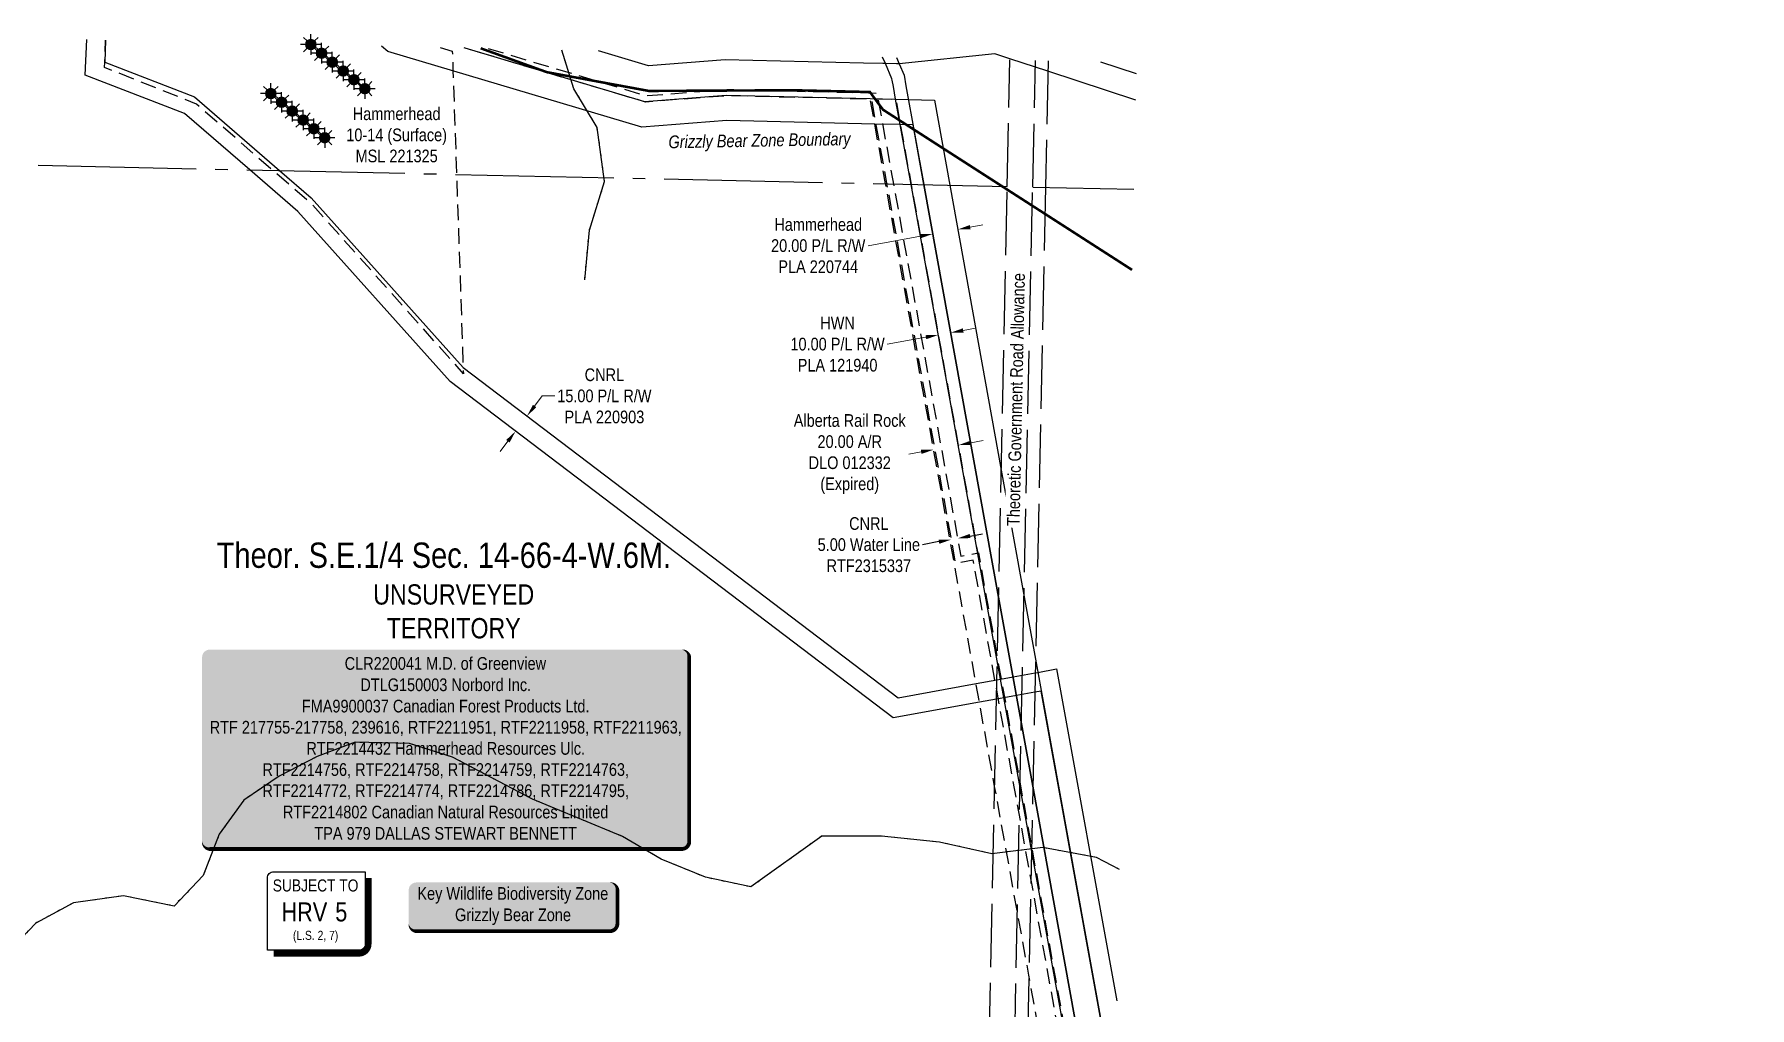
# Model space of a CAD drawing. Extents: x 402981 to 415543, y 6059617 to 6063944.
# Drawn here: x 403968 to 405324, y 6063160 to 6063929 of the extents above; entities that cross this region are included whole.
import ezdxf
from ezdxf.enums import TextEntityAlignment as Align

# ---------------------------------------------------------------- set-up
doc = ezdxf.new("R2010")
doc.units = 0
doc.header["$LTSCALE"] = 5
doc.header["$PDMODE"] = 34
doc.header["$PDSIZE"] = 5
for name, pattern in [('DASHDOT2', [12.7, 6.35, -3.175, 0, -3.175]), ('foc-ACCESSROAD', [3.75, 2.5, -1.25]), ('foc-QUARTERLINE', [33, 25, -3, 2, -3]), ('foc-UNSURVEYED', [12.5, 10, -2.5]), ('foc-WHEELTRACKS', [2, 0.4, -1.6])]:
    doc.linetypes.add(name, pattern=pattern)
doc.layers.get('Defpoints').update_dxf_attribs({"color": 9})
for name, color, linetype in [('AS-SURFACE IMPACT', 7, 'Continuous'), ('AS-WILDLIFE', 131, 'DASHDOT2'), ('AS-WILDLIFE-BLOCK', 131, 'Continuous'), ('C-SYMBOL', 7, 'Continuous'), ('CG-NOTES', 7, 'Continuous'), ('CTW', 7, 'Continuous'), ('F-AR', 190, 'foc-ACCESSROAD'), ('F-RW', 190, 'Continuous'), ('F-WS', 190, 'foc-ACCESSROAD'), ('F-WS-S', 190, 'Continuous'), ('L-QSEC', 8, 'foc-QUARTERLINE'), ('L-ROAD-T', 7, 'Continuous'), ('L-UNS-T', 3, 'Continuous'), ('L-USEC', 7, 'foc-UNSURVEYED'), ('P-TEMP-BLUE', 160, 'Continuous'), ('T-WATER-P3', 160, 'foc-WHEELTRACKS')]:
    doc.layers.add(name, color=color, linetype=linetype)
for name, color, linetype, lineweight in [('F-AR-T', 190, 'Continuous', 9), ('F-RW-T', 190, 'Continuous', 9), ('F-WS-T', 190, 'Continuous', 9)]:
    doc.layers.add(name, color=color, linetype=linetype, lineweight=lineweight)
doc.styles.add('175L', font='ARIALN.TTF', dxfattribs={"height": 20})
doc.styles.add('240', font='ARIALN.TTF', dxfattribs={"height": 30})
doc.styles.add('80', font='ARIALN.TTF', dxfattribs={"height": 10})
doc.styles.add('80CG', font='ARIALN.TTF', dxfattribs={"height": 10})
doc.styles.add('80L', font='ARIALN.TTF', dxfattribs={"height": 10})
doc.styles.add('foc-LtypeFont', font='ARIALN.TTF', dxfattribs={"height": 7.35})
doc.styles.add('HRV', font='ARIALN.TTF', dxfattribs={"height": 3})
doc.linetypes.add('foc-TOPO-flowdirection-NOLINE', pattern='A,0,[">",foc-LtypeFont,S=0.3,R=0,X=0,Y=-0.945],-20,[">",foc-LtypeFont,S=0.3,R=0,X=0,Y=-0.945],0', length=20)
doc.dimstyles.new('Compass 5 000', dxfattribs={"dimscale": 5, "dimtxt": 9, "dimasz": 2, "dimexe": 0.2, "dimexo": 0.0625, "dimgap": 0.5, "dimtad": 0, "dimtih": 1, "dimtoh": 1, "dimzin": 0, "dimdsep": 46, "dimtxsty": '80CG', "dimcen": 0.1, "dimse1": 1, "dimse2": 1, "dimclrd": 256, "dimclrt": 256, "dimaunit": 1, "dimadec": 4, "dimazin": 0, "dimtfac": 0.06, "dimtofl": 0, "dimtmove": 0, "dimatfit": 1, "dimfxl": 0.2, "dimtolj": 1, "dimtzin": 0, "dimlwd": -1, "dimarcsym": 0})

# ---------------------------------------------------------------- blocks, each defined once
blk = doc.blocks.new('*D593')
at = {"layer": 'Defpoints', "color": 0, "transparency": 16777216}
for p in [(404682.4, 6063691.4), (404682.6, 6063690.4), (404692.4, 6063692.1)]:
    blk.add_point(p, dxfattribs=at)
at = {"layer": 'F-RW-T', "transparency": 16777216}
for p, q in [((404702.1, 6063694.9), (404711.9, 6063696.7)), ((404672.6, 6063689.6), (404641.9, 6063684.1))]:
    blk.add_line(p, q, dxfattribs=at)
for points in [[(404701.8, 6063696.6), (404702.4, 6063693.3), (404692.3, 6063693.2)], [(404672.3, 6063691.2), (404672.9, 6063688), (404682.4, 6063691.4)]]:
    blk.add_solid(points, dxfattribs=at)
at = {"layer": 'F-RW-T', "transparency": 16777216, "insert": (404602.8, 6063684.1), "char_height": 10, "attachment_point": 5, "style": '80CG'}
blk.add_mtext('\\A1;HWN\\P10.00 P/L R/W\\PPLA 121940', dxfattribs=at)
blk = doc.blocks.new('*D637')
at = {"layer": 'Defpoints', "color": 0, "transparency": 16777216}
for p in [(404697.4, 6063777), (404677.7, 6063773.4), (404678.1, 6063771.2)]:
    blk.add_point(p, dxfattribs=at)
at = {"layer": 'F-RW-T', "transparency": 16777216}
for p, q in [((404707.6, 6063776.5), (404717.5, 6063778.3)), ((404668.3, 6063769.4), (404627, 6063761.9))]:
    blk.add_line(p, q, dxfattribs=at)
for points in [[(404707.3, 6063778.2), (404707.9, 6063774.9), (404697.8, 6063774.7)], [(404668, 6063771), (404668.6, 6063767.8), (404678.1, 6063771.2)]]:
    blk.add_solid(points, dxfattribs=at)
at = {"layer": 'F-RW-T', "transparency": 16777216, "insert": (404587.5, 6063761.9), "char_height": 10, "attachment_point": 5, "style": '80CG'}
blk.add_mtext('\\A1;Hammerhead\\P20.00 P/L R/W\\PPLA 220744', dxfattribs=at)
blk = doc.blocks.new('*D642')
at = {"layer": 'Defpoints', "color": 0, "transparency": 16777216}
for p in [(404350.4, 6063632.5), (404357.3, 6063627.3), (404341.4, 6063620.6)]:
    blk.add_point(p, dxfattribs=at)
at = {"layer": 'F-RW-T', "transparency": 16777216}
for p, q in [((404363.4, 6063635.2), (404369.4, 6063643.2)), ((404369.4, 6063643.2), (404379.4, 6063643.2)), ((404342.2, 6063607.4), (404336.2, 6063599.4))]:
    blk.add_line(p, q, dxfattribs=at)
for points in [[(404362.1, 6063636.2), (404364.7, 6063634.2), (404357.3, 6063627.3)], [(404340.9, 6063608.4), (404343.6, 6063606.4), (404348.3, 6063615.3)]]:
    blk.add_solid(points, dxfattribs=at)
at = {"layer": 'F-RW-T', "transparency": 16777216, "insert": (404418.5, 6063643.2), "char_height": 10, "attachment_point": 5, "style": '80CG'}
blk.add_mtext('\\A1;CNRL\\P15.00 P/L R/W\\PPLA 220903', dxfattribs=at)
blk = doc.blocks.new('*D655')
at = {"layer": 'Defpoints', "color": 0, "transparency": 16777216}
for p in [(404015.3, 6063076.6), (404030.3, 6063074.8), (404013.6, 6063061.7)]:
    blk.add_point(p, dxfattribs=at)
at = {"layer": 'F-RW-T', "transparency": 16777216}
for p, q in [((404031.4, 6063084.8), (404036.1, 6063125.7)), ((404036.1, 6063125.7), (404046.1, 6063125.7)), ((404027.5, 6063050), (404026.3, 6063040.1))]:
    blk.add_line(p, q, dxfattribs=at)
for points in [[(404029.8, 6063085), (404033.1, 6063084.6), (404030.3, 6063074.8)], [(404025.8, 6063050.2), (404029.1, 6063049.8), (404028.6, 6063060)]]:
    blk.add_solid(points, dxfattribs=at)
at = {"layer": 'F-RW-T', "transparency": 16777216, "insert": (404085.2, 6063125.7), "char_height": 10, "attachment_point": 5, "style": '80CG'}
blk.add_mtext('\\A1;CNRL\\P15.00 P/L R/W\\PPLA 940124', dxfattribs=at)
blk = doc.blocks.new('*U676')
h = blk.add_hatch(color=255)
edge = h.paths.add_edge_path()
edge.add_line((-186.5, -79.5), (186.5, -79.5))
edge.add_arc((186.5, -73.5), 6, 270, 360)
edge.add_line((192.5, -73.5), (192.5, 72))
edge.add_arc((186.5, 72), 6, 0, 90)
edge.add_line((186.5, 78), (-186.5, 78))
edge.add_arc((-186.5, 72), 6, 90, 180)
edge.add_line((-192.5, 72), (-192.5, -73.5))
edge.add_arc((-186.5, -73.5), 6, 180, 270)
at = {"color": 44, "flags": 128}
blk.add_lwpolyline([(-186.5, -79.5, 3, 3, 0), (186.5, -79.5, 3, 3, 0.414214), (192.5, -73.5, 3, 3, 0), (192.5, 72, 3, 0, 0.414214), (186.5, 78, 0, 0, 0), (-186.5, 78, 0, 0, 0.414214), (-192.5, 72, 0, 0, 0), (-192.5, -73.5, 0, 3, 0.414214)], format="xyseb", close=True, dxfattribs=at)
at = {"color": 44, "style": '80'}
blk.add_attdef('ENTER_TEXT_001', (-36, -5), '', height=10, dxfattribs=at)
blk = doc.blocks.new('*D671')
at = {"layer": 'Defpoints', "color": 0, "transparency": 16777216}
for p in [(404677.8, 6063606.3), (404678.8, 6063600.8), (404697.2, 6063609.8)]:
    blk.add_point(p, dxfattribs=at)
at = {"layer": 'F-AR-T', "transparency": 16777216}
for p, q in [((404708, 6063606.1), (404717.9, 6063607.9)), ((404668.9, 6063599), (404659.1, 6063597.3))]:
    blk.add_line(p, q, dxfattribs=at)
for points in [[(404668.6, 6063600.7), (404669.2, 6063597.4), (404678.8, 6063600.8)], [(404707.7, 6063607.8), (404708.3, 6063604.5), (404698.2, 6063604.3)]]:
    blk.add_solid(points, dxfattribs=at)
at = {"layer": 'F-AR-T', "transparency": 16777216, "insert": (404612.4, 6063597.3), "char_height": 10, "attachment_point": 5, "style": '80CG'}
blk.add_mtext('\\A1;Alberta Rail Rock\\P20.00 A/R\\PDLO 012332\\P(Expired)', dxfattribs=at)
blk = doc.blocks.new('*U687')
h = blk.add_hatch(color=255)
edge = h.paths.add_edge_path()
edge.add_line((-76.5, -20), (76.5, -20))
edge.add_arc((76.5, -14), 6, 270, 360)
edge.add_line((82.5, -14), (82.5, 12.5))
edge.add_arc((76.5, 12.5), 6, 0, 90)
edge.add_line((76.5, 18.5), (-76.5, 18.5))
edge.add_arc((-76.5, 12.5), 6, 90, 180)
edge.add_line((-82.5, 12.5), (-82.5, -14))
edge.add_arc((-76.5, -14), 6, 180, 270)
at = {"color": 131, "flags": 128}
blk.add_lwpolyline([(-76.5, -20, 3, 3, 0), (76.5, -20, 3, 3, 0.414214), (82.5, -14, 3, 3, 0), (82.5, 12.5, 3, 0, 0.414214), (76.5, 18.5, 0, 0, 0), (-76.5, 18.5, 0, 0, 0.414214), (-82.5, 12.5, 0, 0, 0), (-82.5, -14, 0, 3, 0.414214)], format="xyseb", close=True, dxfattribs=at)
at = {"color": 131, "style": '80'}
blk.add_attdef('ENTER_TEXT_001', (-36, -5), '', height=10, dxfattribs=at)
blk = doc.blocks.new('HRV')
blk.add_lwpolyline([(-35.1, 31.6), (37.2, 31.6), (37.2, -25.5, -0.414214), (32.2, -30.5), (-40.1, -30.5), (-40.1, 26.6, -0.414214)], format="xyb", close=True)
at = {"const_width": 5, "flags": 128}
blk.add_lwpolyline([(-35.1, -33), (32.2, -33, 0.414214), (39.7, -25.5), (39.7, 26.6)], format="xyb", dxfattribs=at)
at = {"style": '80L'}
blk.add_text('SUBJECT TO', height=9.5, dxfattribs=at).set_placement((-2, 13.1), align=Align.BOTTOM_CENTER)
blk.add_attdef('(N.W.1/4 00)', text='', height=7.12, dxfattribs=at).set_placement((-2, -24.4), align=Align.BOTTOM_CENTER)
at = {"layer": 'CTW', "color": 3, "style": 'HRV'}
blk.add_text('HRV', height=15, dxfattribs=at).set_placement((-10.9, -0.2), align=Align.MIDDLE_CENTER)
blk.add_attdef('0', text='', height=15, dxfattribs=at).set_placement((18.3, -0.2), align=Align.MIDDLE_CENTER)
blk = doc.blocks.new('GAS')
h = blk.add_hatch(color=255)
h.dxf.hatch_style = 1
edge = h.paths.add_edge_path()
edge.add_arc((0, 0), 0.9, 0, 360)
for p, q in [((-0.81, 0), (-1.62, 0)), ((-0.57, 0.57), (-1.14, 1.14)), ((0, 0.81), (0, 1.62)), ((0.57, 0.57), (1.14, 1.14)), ((1.62, 0), (0.81, 0)), ((-0.57, -0.57), (-1.14, -1.14)), ((0, -0.81), (0, -1.62)), ((1.14, -1.14), (0.57, -0.57))]:
    blk.add_line(p, q)
blk.add_circle((0, 0), 0.8)
blk = doc.blocks.new('*D711')
at = {"layer": 'Defpoints', "color": 0, "transparency": 16777216}
for p in [(404690.2, 6063544.2), (404695.1, 6063545.1), (404692.8, 6063529.8)]:
    blk.add_point(p, dxfattribs=at)
at = {"layer": 'P-TEMP-BLUE', "transparency": 16777216}
for p, q in [((404707.5, 6063532.5), (404717.4, 6063534.3)), ((404682.9, 6063528.1), (404670, 6063525.7))]:
    blk.add_line(p, q, dxfattribs=at)
for points in [[(404707.2, 6063534.2), (404707.8, 6063530.9), (404697.7, 6063530.7)], [(404682.6, 6063529.7), (404683.2, 6063526.4), (404692.8, 6063529.8)]]:
    blk.add_solid(points, dxfattribs=at)
at = {"layer": 'P-TEMP-BLUE', "transparency": 16777216, "insert": (404627.5, 6063525.7), "char_height": 10, "attachment_point": 5, "style": '80CG'}
blk.add_mtext('\\A1;CNRL\\P5.00 Water Line\\PRTF2315337', dxfattribs=at)

msp = doc.modelspace()

# ---------------------------------------------------------------- linework, layer by layer
at = {"layer": 'AS-WILDLIFE', "const_width": 2, "flags": 128}
msp.add_lwpolyline([(404320.756, 6063917.82), (404373.037, 6063898.96), (404453.664, 6063884.122), (404568.444, 6063884.682), (404628.354, 6063883.283), (404638.665, 6063869.341), (404835.562, 6063742.764)], dxfattribs=at)
at = {"layer": 'F-AR', "color": 160, "flags": 128}
msp.add_lwpolyline([(404326.532, 6063917.694), (404451.503, 6063880.422), (404515.202, 6063885.289), (404633.955, 6063882.465), (404700.233, 6063516.664), (404714.053, 6063519.168), (404821.905, 6062923.687), (404943.446, 6062253.042), (404958.047, 6062176.789), (404982.925, 6062038.816), (404987.16, 6062029.745), (404992.849, 6062017.557), (404996.228, 6062010.32), (404996.443, 6062009.146), (405001.597, 6061980.997), (405027.683, 6061838.543), (405031.276, 6061818.921), (405044.706, 6061745.579), (405036.737, 6061729.958), (405042.573, 6061732.658), (405050.97, 6061714.508), (405041.833, 6061710.281), (405043.722, 6061700.138), (405049.109, 6061671.216), (405050.577, 6061663.358), (405051.494, 6061658.434), (405060.446, 6061610.343), (405063.191, 6061595.597), (405101.565, 6061389.47), (405105.576, 6061366.683), (405171.565, 6060991.971), (405207.741, 6060799.86), (405276.437, 6060424.286), (405302.23, 6060284.663), (405312.022, 6060231.66), (405312.241, 6060223.31), (405312.552, 6060211.421), (405314.492, 6060137.366), (405439.998, 6060243.264), (405484.39, 6060279.435), (405508.005, 6060298.956), (405554.707, 6060340.97), (405627.508, 6060401.734), (405640.729, 6060412.77), (405610.717, 6060445.51), (405682.043, 6060505.426), (405685.171, 6060501.714), (405617.76, 6060444.908), (405647.766, 6060412.595), (405630.366, 6060398.296), (405443.221, 6060239.444), (405309.753, 6060127.424), (405307.556, 6060211.29), (405307.245, 6060223.18), (405307.036, 6060231.137), (405297.315, 6060283.755), (405271.522, 6060423.383), (405202.827, 6060798.948), (405166.648, 6060991.075), (405100.654, 6061365.817), (405096.647, 6061388.579), (405058.277, 6061594.683), (405055.533, 6061609.428), (405046.58, 6061657.519), (405045.663, 6061662.443), (405044.196, 6061670.299), (405038.809, 6061699.222), (405036.209, 6061713.185), (405044.335, 6061716.945), (405040.135, 6061726.024), (405035.195, 6061723.738), (405030.838, 6061729.451), (405032.294, 6061732.248), (405039.485, 6061746.343), (405026.359, 6061818.021), (405022.766, 6061837.643), (404996.681, 6061980.097), (404991.527, 6062008.246), (404991.428, 6062008.788), (404988.321, 6062015.443), (404982.631, 6062027.631), (404978.122, 6062037.29), (404953.133, 6062175.875), (404938.533, 6062252.126), (404816.987, 6062922.796), (404710.026, 6063513.359), (404696.206, 6063510.855), (404629.764, 6063877.565), (404515.333, 6063880.287), (404450.961, 6063875.368), (404307.659, 6063918.107)], dxfattribs=at)
at = {"layer": 'F-AR', "flags": 128}
msp.add_lwpolyline([(405036.737, 6061729.958), (405032.652, 6061722.071), (405019.269, 6061739.723), (405023.816, 6061748.637), (405011.602, 6061815.336), (405008.019, 6061834.901), (404977.023, 6062004.183), (404974.532, 6062009.519), (404972.621, 6062013.613), (404969.947, 6062019.343), (404961.462, 6062037.517), (404958.509, 6062053.171), (404957.839, 6062056.723), (404952.426, 6062094.903), (404937.489, 6062174.995), (404924.967, 6062242.155), (404895.025, 6062409.44), (404878.737, 6062498.898), (404875.155, 6062518.567), (404849.198, 6062661.127), (404801.474, 6062923.246), (404794.958, 6062959.254), (404792.287, 6062974.013), (404790.691, 6062982.832), (404785.21, 6063013.126), (404778.337, 6063051.111), (404769.753, 6063098.496), (404753.971, 6063185.623), (404726.945, 6063334.819), (404640.726, 6063810.782), (404628.536, 6063878.082), (404648.363, 6063877.629), (404648.711, 6063877.621), (404660.888, 6063810.342), (404729.032, 6063433.861), (404756.055, 6063284.559), (404788.918, 6063103), (404805.266, 6063012.674), (404810.75, 6062982.379), (404811.763, 6062977.779), (404814.424, 6062963.03), (404814.88, 6062959.562), (404815.286, 6062957.317), (404818.41, 6062940.057), (404819.739, 6062932.716), (404821.277, 6062924.283), (404823.949, 6062909.526), (404894.086, 6062521.958), (404897.647, 6062502.286), (404914.493, 6062409.211), (404917.163, 6062394.458), (404944.134, 6062245.451), (404956.964, 6062174.556), (404980.654, 6062043.681), (404989.116, 6062025.555), (404996.228, 6062010.32), (404996.443, 6062009.146), (405001.597, 6061980.997), (405027.683, 6061838.543), (405031.276, 6061818.921), (405044.706, 6061745.579), (405036.737, 6061729.958)], close=True, dxfattribs=at)
at = {"layer": 'F-RW'}
for points in [[(404818.421, 6063108.363), (404763.802, 6063410.094), (404758.68, 6063409.166), (404744.14, 6063406.533), (404734.3, 6063404.75), (404728.396, 6063403.681), (404714.912, 6063401.238), (404646.778, 6063388.897), (404296.606, 6063654.533), (404176.228, 6063788.874), (404138.249, 6063821.779), (404086.77, 6063866.392), (404008.199, 6063896.672), (404009.375, 6063924.638)], [(404024.356, 6063924.31), (404023.619, 6063906.779), (404094.618, 6063879.431), (404161.738, 6063821.263), (404186.763, 6063799.586), (404306.867, 6063665.569), (404650.59, 6063404.825), (404712.239, 6063415.992), (404728.718, 6063418.977), (404731.63, 6063419.504), (404741.47, 6063421.287), (404759.003, 6063424.463), (404761.131, 6063424.848), (404775.883, 6063427.52), (404823.395, 6063165.28)], [(404798.758, 6063104.78), (404757.115, 6063334.852), (404730.091, 6063484.153), (404671.091, 6063810.12), (404662.511, 6063857.257), (404652.35, 6063857.518), (404632.177, 6063857.982), (404515.223, 6063860.679), (404448.069, 6063855.542), (404247.419, 6063915.355), (404242.304, 6063919.538)], [(404308.201, 6063918.095), (404450.216, 6063875.757), (404514.662, 6063880.684), (404628.536, 6063878.082), (404648.363, 6063877.629), (404648.711, 6063877.621), (404658.775, 6063877.391), (404679.295, 6063876.922), (404691.467, 6063809.676), (404732.208, 6063584.618), (404759.232, 6063435.337), (404818.422, 6063108.364)], [(404838.389, 6063876.922), (404769.016, 6063899.673), (404739.054, 6063909.5), (404727.16, 6063913.367), (404651.556, 6063905.614), (404651.141, 6063905.572), (404649.398, 6063905.611), (404640.579, 6063905.807), (404638.565, 6063905.846), (404623.312, 6063906.188), (404513.867, 6063908.629), (404453.29, 6063904.052), (404413.954, 6063915.78)], [(404788.918, 6063103), (404756.055, 6063284.559), (404729.032, 6063433.861), (404660.888, 6063810.342), (404648.711, 6063877.621), (404646.894, 6063887.664), (404645.985, 6063892.686), (404645.795, 6063893.735), (404640.579, 6063905.806), (404638.363, 6063910.866)], [(404649.391, 6063910.625), (404651.556, 6063905.614), (404655.429, 6063896.649), (404656.822, 6063888.061), (404671.091, 6063810.12), (404730.091, 6063484.152), (404757.115, 6063334.851), (404798.758, 6063104.78)], [(404810.558, 6063907.096), (404838.829, 6063897.824)]]:
    msp.add_lwpolyline(points, dxfattribs=at)
at = {"layer": 'F-WS', "flags": 128}
msp.add_lwpolyline([(404288.731, 6063918.522), (404298.332, 6063915.657), (404298.869, 6063900.017), (404301.678, 6063818.196), (404306.894, 6063665.549), (404307.084, 6063660.773), (404188.042, 6063793.916), (404156.411, 6063821.38), (404096.063, 6063873.792), (404023.445, 6063902.631), (404023.619, 6063906.779), (404024.356, 6063924.31)], dxfattribs=at)
at = {"layer": 'L-QSEC'}
for p, q in [((403970.975, 6063825.455), (404736.929, 6063808.684)), ((404757.044, 6063808.232), (404836.904, 6063806.437))]:
    msp.add_line(p, q, dxfattribs=at)
at = {"layer": 'L-USEC'}
for p, q in [((404736.929, 6063808.684), (404739.036, 6063908.662)), ((404757.045, 6063808.26), (404759.151, 6063908.221)), ((404769.192, 6063908.002), (404767.084, 6063808.006)), ((404719.986, 6063004.55), (404736.929, 6063808.684)), ((404740.101, 6063004.098), (404757.045, 6063808.26)), ((404767.084, 6063808.006), (404750.353, 6063013.912))]:
    msp.add_line(p, q, dxfattribs=at)
at = {"layer": 'T-WATER-P3', "linetype": 'foc-TOPO-flowdirection-NOLINE', "flags": 128}
for points in [[(404402.981, 6063734.985), (404406.658, 6063774.269), (404418.707, 6063812.547), (404412.813, 6063855.368), (404394.437, 6063885.88), (404384.75, 6063916.419)], [(404825.584, 6063269.205), (404807.476, 6063278.653), (404765.063, 6063286.428), (404724.703, 6063281.621), (404683.371, 6063290.754), (404637.623, 6063295.554), (404590.34, 6063295.537), (404534.368, 6063255.345), (404498.381, 6063262.983), (404463.294, 6063277.366), (404432.889, 6063295.263), (404361.576, 6063324.71), (404298.489, 6063357.907), (404264.508, 6063368.609), (404221.6, 6063369.62), (404191.537, 6063358.421), (404161.514, 6063342.818), (404133.476, 6063323.912), (404114.122, 6063296.974), (404101.492, 6063264.39), (404078.397, 6063240.292), (404038.485, 6063248.394), (403998.855, 6063242.818), (403969.168, 6063226.798), (403945.715, 6063202.365), (403923.482, 6063174.125), (403853.304, 6063095.197), (403816.772, 6063030.894), (403774.736, 6062972.43), (403746.403, 6062951.448), (403725.473, 6062922.186), (403702.298, 6062895.423), (403672.084, 6062875.425), (403639.308, 6062858.802), (403611.972, 6062836.281), (403595.308, 6062808.102)]]:
    msp.add_lwpolyline(points, dxfattribs=at)
at = {"layer": 'T-WATER-P3', "flags": 128}
for points in [[(404402.981, 6063734.985), (404406.658, 6063774.269), (404418.707, 6063812.547), (404412.813, 6063855.368), (404394.437, 6063885.88), (404384.75, 6063916.419)], [(404825.584, 6063269.205), (404807.476, 6063278.653), (404765.063, 6063286.428), (404724.703, 6063281.621), (404683.371, 6063290.754), (404637.623, 6063295.554), (404590.34, 6063295.537), (404534.368, 6063255.345), (404498.381, 6063262.983), (404463.294, 6063277.366), (404432.889, 6063295.263), (404361.576, 6063324.71), (404298.489, 6063357.907), (404264.508, 6063368.609), (404221.6, 6063369.62), (404191.537, 6063358.421), (404161.514, 6063342.818), (404133.476, 6063323.912), (404114.122, 6063296.974), (404101.492, 6063264.39), (404078.397, 6063240.292), (404038.485, 6063248.394), (403998.855, 6063242.818), (403969.168, 6063226.798), (403945.715, 6063202.365), (403923.482, 6063174.125), (403853.304, 6063095.197), (403816.772, 6063030.894), (403774.736, 6062972.43), (403746.403, 6062951.448), (403725.473, 6062922.186), (403702.298, 6062895.423), (403672.084, 6062875.425), (403639.308, 6062858.802), (403611.972, 6062836.281), (403595.308, 6062808.102)]]:
    msp.add_lwpolyline(points, dxfattribs=at)

# ---------------------------------------------------------------- block references
at = {"layer": 'AS-SURFACE IMPACT'}
ref = msp.add_blockref('*U676', (404293.081, 6063364.799), dxfattribs=at)
ref.add_attrib('ENTER_TEXT_001', 'CLR220041 M.D. of Greenview', (404213.269, 6063426.899), dxfattribs={"layer": '0', "color": 44, "height": 10, "style": '80'})
ref.add_attrib('ENTER_TEXT_002', 'DTLG150003 Norbord Inc.', (404225.643, 6063410.055), dxfattribs={"layer": '0', "color": 44, "height": 10, "style": '80'})
ref.add_attrib('ENTER_TEXT_003', 'FMA9900037 Canadian Forest Products Ltd.', (404179.415, 6063393.211), dxfattribs={"layer": '0', "color": 44, "height": 10, "style": '80'})
ref.add_attrib('ENTER_TEXT_004', 'RTF 217755-217758, 239616, RTF2211951, RTF2211958, RTF2211963,', (404106.543, 6063376.504), dxfattribs={"layer": '0', "color": 44, "height": 10, "style": '80'})
ref.add_attrib('ENTER_TEXT_005', 'RTF2214432 Hammerhead Resources Ulc.', (404182.986, 6063359.796), dxfattribs={"layer": '0', "color": 44, "height": 10, "style": '80'})
ref.add_attrib('ENTER_TEXT_006', 'RTF2214756, RTF2214758, RTF2214759, RTF2214763,', (404148.269, 6063343.088), dxfattribs={"layer": '0', "color": 44, "height": 10, "style": '80'})
ref.add_attrib('ENTER_TEXT_007', 'RTF2214772, RTF2214774, RTF2214786, RTF2214795,', (404148.269, 6063326.381), dxfattribs={"layer": '0', "color": 44, "height": 10, "style": '80'})
ref.add_attrib('ENTER_TEXT_008', 'RTF2214802 Canadian Natural Resources Limited', (404164.436, 6063309.537), dxfattribs={"layer": '0', "color": 44, "height": 10, "style": '80'})
ref.add_attrib('ENTER_TEXT_009', 'TPA 979 DALLAS STEWART BENNETT', (404189.289, 6063292.693), dxfattribs={"layer": '0', "color": 44, "height": 10, "style": '80'})
at = {"layer": 'AS-WILDLIFE-BLOCK'}
ref = msp.add_blockref('*U687', (404346.337, 6063240.397), dxfattribs=dict(at, xscale=0.999617, yscale=0.999617, zscale=0.999617))
ref.add_attrib('ENTER_TEXT_001', 'Key Wildlife Biodiversity Zone', (404270.742, 6063245.202), dxfattribs={"layer": '0', "color": 131, "height": 9.99617, "style": '80'})
ref.add_attrib('ENTER_TEXT_002', 'Grizzly Bear Zone', (404300.444, 6063228.364), dxfattribs={"layer": '0', "color": 131, "height": 9.99617, "style": '80'})
at = {"layer": 'CG-NOTES'}
msp.add_blockref('HRV', (404192.277, 6063235.825), dxfattribs=at).add_auto_attribs({'(N.W.1/4 00)': '(L.S. 2, 7)', '0': '5'})
at = {"layer": 'F-WS-S', "xscale": 5.000000000000001, "yscale": 5.000000000000001, "zscale": 5.000000000000001}
for p in [(404186.505, 6063920.772), (404195.059, 6063913.912), (404203.481, 6063906.832), (404212.162, 6063899.858), (404220.588, 6063893.001), (404154.879, 6063882.038), (404229.138, 6063885.918), (404163.433, 6063875.178), (404171.857, 6063868.209), (404180.407, 6063861.127), (404188.897, 6063854.268), (404197.448, 6063847.186)]:
    msp.add_blockref('GAS', p, dxfattribs=at)

# ---------------------------------------------------------------- texts
at = {"layer": 'AS-WILDLIFE', "insert": (404541.107, 6063843.587), "char_height": 10, "attachment_point": 5, "rotation": 1.002778, "style": '240'}
msp.add_mtext_dynamic_manual_height_columns('{\\fArial Narrow|b0|i1|c0|p34;Grizzly Bear Zone Boundary}', width=144.64373, gutter_width=44.981, heights=[0], dxfattribs=at)
at = {"layer": 'C-SYMBOL', "color": 3, "style": '175L'}
msp.add_text('Theor. S.E.1/4 Sec. 14-66-4-W.6M.', height=20, dxfattribs=at).set_placement((404291.711, 6063501.412), align=Align.BOTTOM_CENTER)
at = {"layer": 'F-WS-T', "insert": (404254.327, 6063849.354), "char_height": 10, "attachment_point": 5, "style": '80CG'}
msp.add_mtext('\\A1;Hammerhead\\P10-14 (Surface)\\PMSL 221325', dxfattribs=at)
at = {"layer": 'L-UNS-T', "color": 3, "insert": (404299.437, 6063472.944), "char_height": 16, "attachment_point": 5, "style": '80L'}
msp.add_mtext_dynamic_manual_height_columns('UNSURVEYED TERRITORY', width=126.36078, gutter_width=47.48, heights=[0], dxfattribs=at)

# ---------------------------------------------------------------- dimensions: what is measured, and where the dimension line sits
at = {"layer": 'F-AR-T'}
dim = msp.add_aligned_dim(p1=(404697.185, 6063609.808), p2=(404677.769, 6063606.291), distance=5.562, text='Alberta Rail Rock\\P20.00 A/R\\PDLO 012332\\P(Expired)', dimstyle='Compass 5 000', dxfattribs=at)
dim.commit()
dim.dimension.update_dxf_attribs({"geometry": '*D671', "text_midpoint": (404612.355, 6063597.253)})
at = {"layer": 'F-RW-T'}
for base, p1, p2, angle, text, picture, middle in [((404678.141, 6063771.173), (404697.384, 6063776.99), (404677.732, 6063773.433), 190.259464, 'Hammerhead\\P20.00 P/L R/W\\PPLA 220744', '*D637', (404587.507, 6063761.925)), ((404682.42, 6063691.382), (404692.445, 6063692.145), (404682.605, 6063690.364), 190.25948, 'HWN\\P10.00 P/L R/W\\PPLA 121940', '*D593', (404602.832, 6063684.051)), ((404030.292, 6063074.847), (404013.622, 6063061.659), (404015.324, 6063076.556), 83.484861, 'CNRL\\P15.00 P/L R/W\\PPLA 940124', '*D655', (404085.191, 6063125.745))]:
    dim = msp.add_linear_dim(base=base, p1=p1, p2=p2, angle=angle, text=text, dimstyle='Compass 5 000', dxfattribs=at)
    dim.commit()
    dim.dimension.update_dxf_attribs({"geometry": picture, "text_midpoint": middle, "dimtype": 161})
dim = msp.add_aligned_dim(p1=(404341.388, 6063620.562), p2=(404350.45, 6063632.508), distance=-8.658, text='CNRL\\P15.00 P/L R/W\\PPLA 220903', dimstyle='Compass 5 000', dxfattribs=at)
dim.commit()
dim.dimension.update_dxf_attribs({"geometry": '*D642', "text_midpoint": (404418.521, 6063643.209)})
at = {"layer": 'P-TEMP-BLUE'}
dim = msp.add_linear_dim(base=(404692.766, 6063529.842), p1=(404695.084, 6063545.081), p2=(404690.166, 6063544.19), angle=190.269709, text='CNRL\\P5.00 Water Line\\PRTF2315337', dimstyle='Compass 5 000', dxfattribs=at)
dim.commit()
dim.dimension.update_dxf_attribs({"geometry": '*D711', "text_midpoint": (404627.541, 6063525.718), "dimtype": 161})

# ---------------------------------------------------------------- next in the draw order: texts
at = {"layer": 'L-ROAD-T', "insert": (404738.771, 6063640.473), "char_height": 9.99581, "width": 199.46387, "attachment_point": 2, "rotation": 88.792923, "style": '80L', "bg_fill": 3, "box_fill_scale": 1.15, "bg_fill_color": 256, "bg_fill_true_color": 256, "bg_fill_transparency": 0}
msp.add_mtext('Theoretic Government Road Allowance', dxfattribs=at)

doc.saveas('drawing.dxf')
